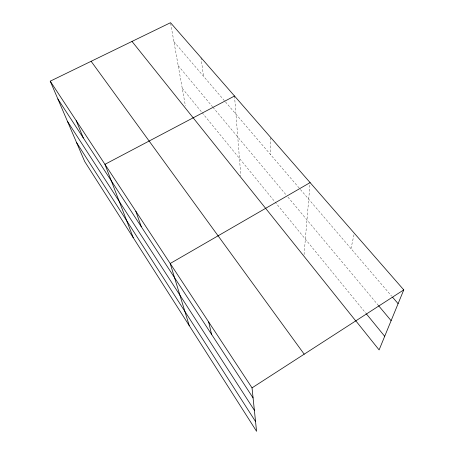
<?xml version="1.0" encoding="UTF-8"?>
<svg xmlns="http://www.w3.org/2000/svg" width="454" height="454" viewBox="0 0 454 454"><rect width="100%" height="100%" fill="white"/><g stroke="black" fill="none" stroke-linecap="round" stroke-linejoin="round"><path stroke-width="0.34" stroke-dasharray="2.27 1.7" d="M304.055 254.62L310.059 183.303M350.999 248.616L354.302 233.225M173.899 41.643L224.991 101.35M225.445 101.883L299.986 189M300.446 189.534L391.7 296.184M178.201 65.648L212.534 106.775M212.983 107.314L286.151 194.959M287.967 197.127L378.029 305.009M182.258 88.331L201.701 112.149M202.143 112.694L274.522 201.349M274.971 201.899L365.913 313.3M170.63 23.375L185.402 105.89M201.003 57.63L203.511 76.249M234.525 96.027L240.83 175.948M270.414 137.823L270.561 154.615"/><path stroke-width="0.68" d="M50.235 81.175L252.032 387.875L256.567 431.3L84.665 161.437L50.235 81.175L170.511 22.7L403.765 289.879L379.107 349.909L355.692 320.672M252.032 387.875L403.765 289.879M310.116 182.61L170.199 263.502L189.222 325.575M234.525 96.027L104.948 164.325L133.243 237.703M392.614 297.251L398.101 303.664M378.477 305.548L391.115 320.683M366.361 313.85L384.697 336.306M132.006 41.422L355.743 320.899M91.129 61.296L304.197 354.188M57.868 98.972L253.088 397.942M67.51 121.445L254.376 410.285M76.584 142.601L255.551 421.55M76.232 120.69L83.303 137.925M135.831 211.269L141.296 226.739M208.675 321.977L211.564 334.354"/></g></svg>
